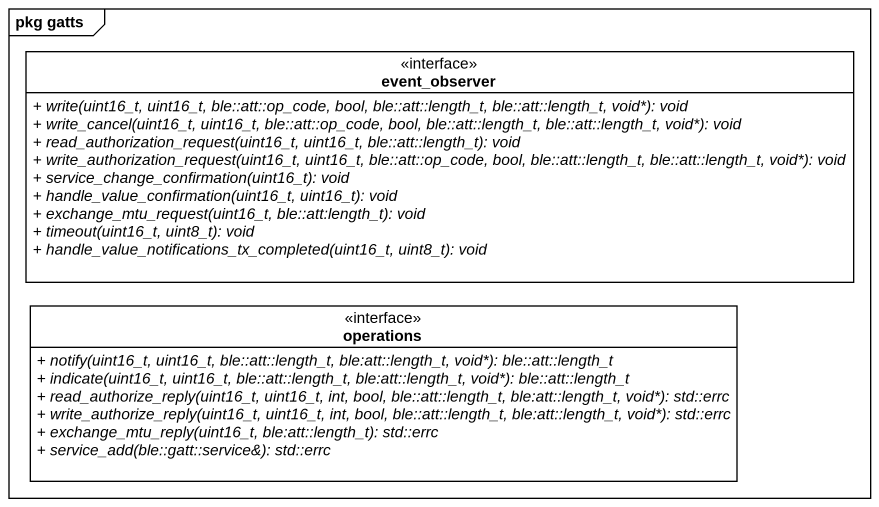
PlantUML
@startuml
mainframe pkg gatts
hide circle
hide empty members
skinparam classAttributeIconSize 0
class event_observer <<interface>> {
  {abstract} + write(uint16_t, uint16_t, ble::att::op_code, bool, ble::att::length_t, ble::att::length_t, void*): void
  {abstract} + write_cancel(uint16_t, uint16_t, ble::att::op_code, bool, ble::att::length_t, ble::att::length_t, void*): void
  {abstract} + read_authorization_request(uint16_t, uint16_t, ble::att::length_t): void
  {abstract} + write_authorization_request(uint16_t, uint16_t, ble::att::op_code, bool, ble::att::length_t, ble::att::length_t, void*): void
  {abstract} + service_change_confirmation(uint16_t): void
  {abstract} + handle_value_confirmation(uint16_t, uint16_t): void
  {abstract} + exchange_mtu_request(uint16_t, ble::att:length_t): void
  {abstract} + timeout(uint16_t, uint8_t): void
  {abstract} + handle_value_notifications_tx_completed(uint16_t, uint8_t): void
}
class operations <<interface>> {
  {abstract} + notify(uint16_t, uint16_t, ble::att::length_t, ble:att::length_t, void*): ble::att::length_t
  {abstract} + indicate(uint16_t, uint16_t, ble::att::length_t, ble:att::length_t, void*): ble::att::length_t
  {abstract} + read_authorize_reply(uint16_t, uint16_t, int, bool, ble::att::length_t, ble:att::length_t, void*): std::errc
  {abstract} + write_authorize_reply(uint16_t, uint16_t, int, bool, ble::att::length_t, ble:att::length_t, void*): std::errc
  {abstract} + exchange_mtu_reply(uint16_t, ble:att::length_t): std::errc
  {abstract} + service_add(ble::gatt::service&): std::errc
}
@enduml
